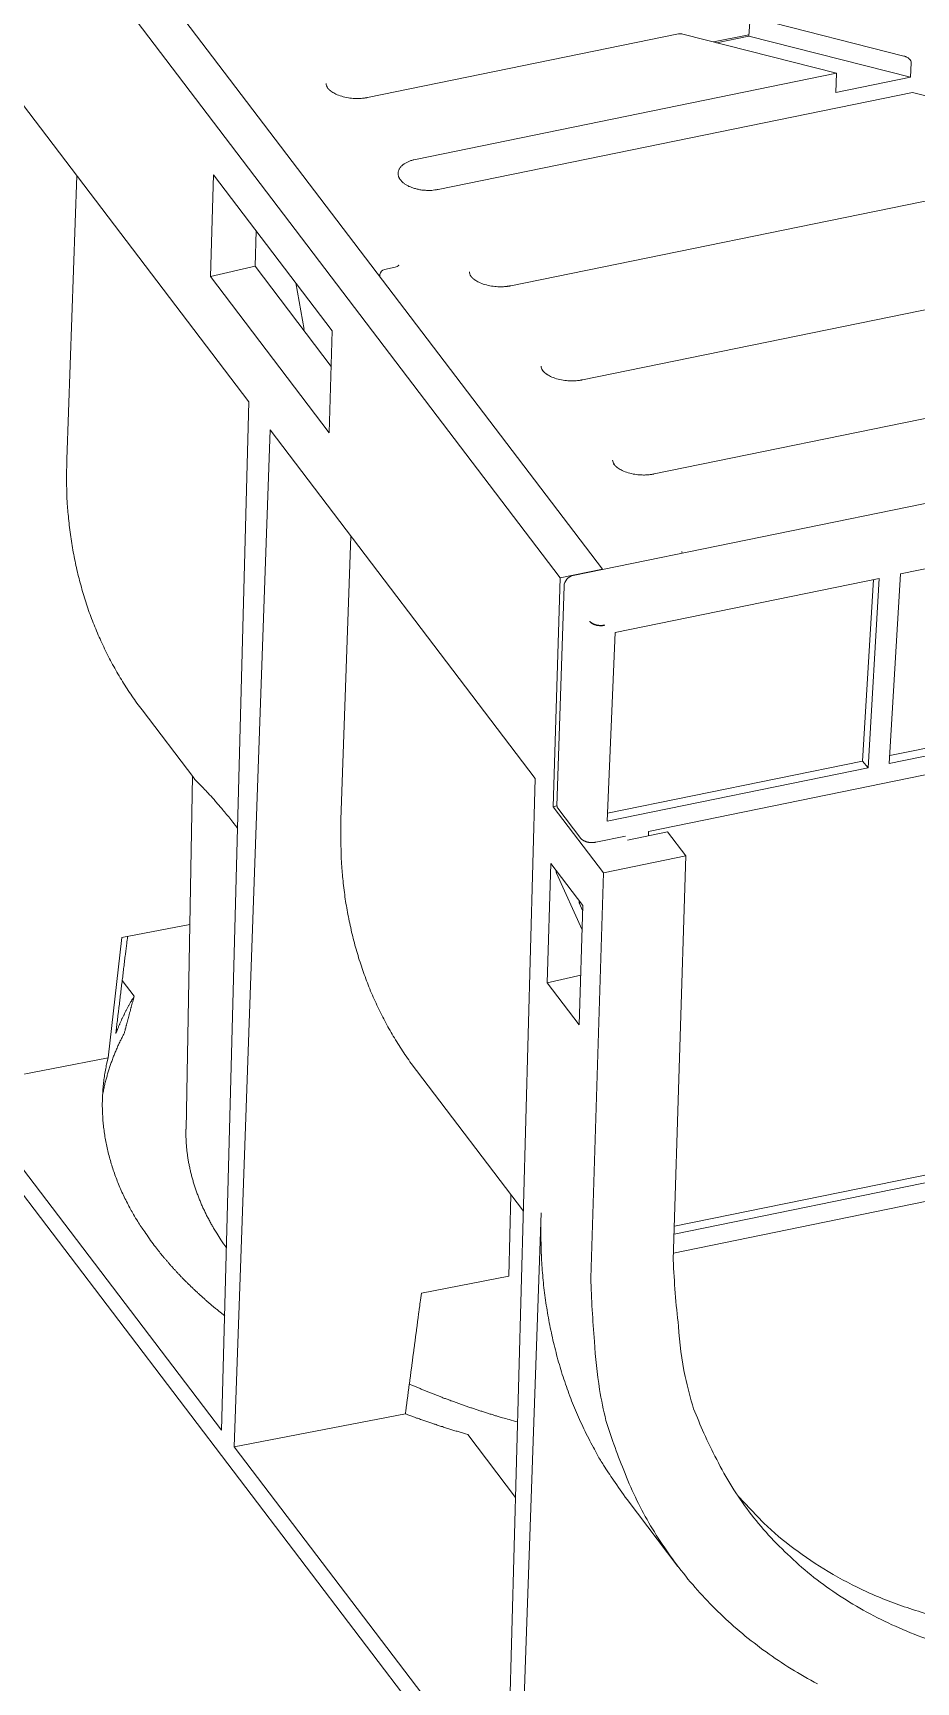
# Model space of a CAD drawing. Header units: millimetres. Extents: x 4267 to 8467, y 166 to 3136.
# Drawn here: x 4790.4 to 4860.4, y 1508.7 to 1639.5 of the extents above; entities that cross this region are included whole.
import ezdxf

# ---------------------------------------------------------------- set-up
doc = ezdxf.new("R2010")
doc.units = ezdxf.units.MM
doc.styles.get("Standard").update_dxf_attribs({"font": 'SimSun.ttf'})
doc.dimstyles.new('ISO-25', dxfattribs={"dimtxt": 2.5, "dimasz": 2.5, "dimexe": 1.25, "dimexo": 0.625, "dimtad": 1, "dimtxsty": 'Standard', "dimcen": 2.5, "dimadec": 0, "dimazin": 0, "dimtfac": 1, "dimtmove": 0, "dimatfit": 3, "dimfxl": 1, "dimarcsym": 0})

msp = doc.modelspace()

# ---------------------------------------------------------------- linework, layer by layer
at = {"linetype": 'Continuous', "lineweight": 5}
for p, q in [((4835.5, 1596.97, 326.37), (4654.46, 1834.86, 326.37)), ((4832.15, 1596.28, 326.37), (4651.11, 1834.17, 326.37)), ((4652.16, 1727.91, 326.37), (4828.87, 1495.72, 326.37)), ((4841.52, 1639.39, 326.37), (4816.88, 1634.35, 326.37)), ((4847.12, 1639.22, 326.37), (4847.18, 1640.36, 326.37)), ((4847.79, 1640.59, 326.37), (4859.4, 1637.64, 326.37)), ((4854.07, 1636.28, 326.37), (4841.87, 1639.38, 326.37)), ((4847.12, 1639.33, 326.37), (4844.3, 1638.76, 326.37)), ((4844.55, 1638.69, 326.37), (4847.12, 1639.22, 326.37)), ((4859.92, 1635.97, 326.37), (4847.12, 1639.22, 326.37)), ((4859.98, 1637.11, 326.37), (4859.92, 1635.97, 326.37)), ((4787.41, 1636.58, 326.37), (4807.47, 1610.22, 326.37)), ((4854.07, 1636.28, 326.37), (4820.67, 1629.44, 326.37)), ((4854, 1634.76, 326.37), (4854.07, 1636.28, 326.37)), ((4859.92, 1635.97, 326.37), (4854, 1634.76, 326.37)), ((4822.48, 1627.06, 326.37), (4860.08, 1634.75, 326.37)), ((4872.28, 1631.65, 326.37), (4860.08, 1634.75, 326.37)), ((4879.13, 1629.84, 326.37), (4828.23, 1619.43, 326.37)), ((4793.03, 1605.65, 326.37), (4793.82, 1628.16, 326.37)), ((4804.42, 1620.15, 326.37), (4804.67, 1628.22, 326.37)), ((4804.67, 1628.22, 326.37), (4814.08, 1615.85, 326.37)), ((4897.93, 1625.07, 326.37), (4833.91, 1611.97, 326.37)), ((4808.04, 1623.78, 326.37), (4807.96, 1620.98, 326.37)), ((4804.42, 1620.15, 326.37), (4807.96, 1620.98, 326.37)), ((4813.83, 1607.78, 326.37), (4804.42, 1620.15, 326.37)), ((4807.96, 1620.98, 326.37), (4814, 1613.04, 326.37)), ((4817.86, 1620.31, 326.37), (4817.85, 1620.17, 326.37)), ((4819.06, 1620.9, 326.37), (4818.22, 1620.73, 326.37)), ((4916.74, 1620.29, 326.37), (4839.59, 1604.51, 326.37)), ((4811.19, 1619.65, 326.37), (4811.85, 1615.97, 326.37)), ((4937.26, 1617.76, 326.37), (4833.19, 1596.47, 326.37)), ((4814.08, 1615.85, 326.37), (4813.83, 1607.78, 326.37)), ((4807.47, 1610.22, 326.37), (4805.3, 1528.69, 326.37)), ((4806.31, 1527.37, 326.37), (4809.15, 1608.01, 326.37)), ((4809.15, 1608.01, 326.37), (4830.18, 1580.37, 326.37)), ((4859.13, 1596.58, 326.37), (4886.84, 1602.25, 326.37)), ((4814.77, 1577.08, 326.37), (4815.56, 1599.58, 326.37)), ((4832.15, 1596.28, 326.37), (4831.59, 1578.13, 326.37)), ((4835.5, 1596.97, 326.37), (4832.15, 1596.28, 326.37)), ((4835.5, 1596.94, 326.37), (4835.5, 1596.97, 326.37)), ((4858.24, 1581.56, 326.37), (4859.13, 1596.58, 326.37)), ((4832.46, 1595.6, 326.37), (4831.89, 1578.21, 326.37)), ((4836.5, 1591.95, 326.37), (4857.45, 1596.23, 326.37)), ((4856.98, 1596.14, 326.37), (4856.13, 1581.75, 326.37)), ((4857.45, 1596.23, 326.37), (4856.56, 1581.22, 326.37)), ((4835.88, 1576.99, 326.37), (4836.5, 1591.95, 326.37)), ((4885.96, 1587.23, 326.37), (4858.24, 1581.56, 326.37)), ((4885.53, 1587.76, 326.37), (4858.28, 1582.18, 326.37)), ((4799, 1585.8, 326.37), (4803.1, 1580.42, 326.37)), ((4839.16, 1576.17, 326.37), (4868.27, 1582.13, 326.37)), ((4856.56, 1581.22, 326.37), (4835.88, 1576.99, 326.37)), ((4856.13, 1581.75, 326.37), (4835.91, 1577.61, 326.37)), ((4856.13, 1581.75, 326.37), (4856.56, 1581.22, 326.37)), ((4803.01, 1580.54, 326.37), (4802.49, 1552.57, 326.37)), ((4830.18, 1580.37, 326.37), (4827.95, 1498.93, 326.37)), ((4831.59, 1578.13, 326.37), (4831.89, 1578.19, 326.37)), ((4831.59, 1578.13, 326.37), (4835.58, 1572.89, 326.37)), ((4833.78, 1575.62, 326.37), (4831.97, 1578, 326.37)), ((4837.34, 1575.8, 326.37), (4834.98, 1575.32, 326.37)), ((4840.66, 1576.14, 326.37), (4837.48, 1575.48, 326.37)), ((4839.15, 1575.83, 326.37), (4839.16, 1576.17, 326.37)), ((4842.11, 1574.23, 326.37), (4840.66, 1576.14, 326.37)), ((4835.58, 1572.89, 326.37), (4842.11, 1574.23, 326.37)), ((4841.12, 1542.2, 326.37), (4842.11, 1574.23, 326.37)), ((4831.12, 1564.16, 326.37), (4831.42, 1573.63, 326.37)), ((4831.42, 1573.63, 326.37), (4833.95, 1570.3, 326.37)), ((4833.89, 1568.36, 326.37), (4831.86, 1572.85, 326.37)), ((4834.58, 1540.76, 326.37), (4835.58, 1572.89, 326.37)), ((4833.95, 1570.3, 326.37), (4833.65, 1560.84, 326.37)), ((4833.68, 1570.46, 326.37), (4833.93, 1569.89, 326.37)), ((4797.4, 1567.75, 326.37), (4796.31, 1558.22, 326.37)), ((4797.4, 1567.75, 326.37), (4802.78, 1568.79, 326.37)), ((4798.38, 1563.1, 326.37), (4797.43, 1564.35, 326.37)), ((4833.78, 1564.78, 326.37), (4831.12, 1564.16, 326.37)), ((4833.65, 1560.84, 326.37), (4831.12, 1564.16, 326.37)), ((4784.56, 1555.95, 326.37), (4796.31, 1558.22, 326.37)), ((4820.75, 1557.22, 326.37), (4829.24, 1546.06, 326.37)), ((4805.3, 1528.69, 326.37), (4784.56, 1555.95, 326.37)), ((4866.34, 1549.4, 326.37), (4841.19, 1544.25, 326.37)), ((4865.91, 1549.92, 326.37), (4841.21, 1544.87, 326.37)), ((4841.14, 1542.74, 326.37), (4866.25, 1547.88, 326.37)), ((4828.09, 1540.9, 326.37), (4828.25, 1547.37, 326.37)), ((4828.87, 1495.72, 326.37), (4830.64, 1545.93, 326.37)), ((4821.15, 1539.56, 326.37), (4828.09, 1540.9, 326.37)), ((4806.31, 1527.37, 326.37), (4819.88, 1529.99, 326.37)), ((4828.62, 1523.36, 326.37), (4824.82, 1528.36, 326.37)), ((4827.95, 1498.93, 326.37), (4806.31, 1527.37, 326.37)), ((4837.45, 1523.21, 326.37), (4841.49, 1517.9, 326.37))]:
    msp.add_line(p, q, dxfattribs=at)
for points in [[(4813.68, 1635.15), (4813.68, 1635.14, 0.002334), (4813.69, 1635.13, 0.002315), (4813.7, 1635.12, 0.002293), (4813.71, 1635.11, 0.002272), (4813.71, 1635.1, 0.002251), (4813.72, 1635.09, 0.00223), (4813.73, 1635.08, 0.002209), (4813.74, 1635.07, 0.002189), (4813.74, 1635.07, 0.002168), (4813.75, 1635.06, 0.002148), (4813.76, 1635.05, 0.002127), (4813.77, 1635.04, 0.002107), (4813.78, 1635.03, 0.002087), (4813.79, 1635.02, 0.002067), (4813.8, 1635.01, 0.002047), (4813.8, 1635, 0.002028), (4813.81, 1635, 0.002008), (4813.82, 1634.99, 0.001989), (4813.83, 1634.98, 0.00197), (4813.84, 1634.97, 0.001952), (4813.85, 1634.96, 0.001932), (4813.86, 1634.95, 0.001913), (4813.87, 1634.94, 0.001896), (4813.88, 1634.94, 0.001881), (4813.89, 1634.93, 0.001859), (4813.9, 1634.92, 0.00183), (4813.91, 1634.91, 0.001828), (4813.92, 1634.9, 0.001847), (4813.93, 1634.89, 0.001778), (4813.94, 1634.89, 0.001646), (4813.95, 1634.88, 0.001798), (4813.96, 1634.87, 0.002117), (4813.97, 1634.86, 0.001595), (4813.98, 1634.85, 0.000554), (4813.99, 1634.85, 0.002216), (4814, 1634.84, 0.003744), (4814.02, 1634.82, 0.00181), (4814.04, 1634.81, 0.000955)], [(4820.67, 1629.44), (4820.55, 1629.42, 0.009995), (4820.44, 1629.38, 0.009819), (4820.32, 1629.35, 0.010087), (4820.21, 1629.31, 0.011124), (4820.1, 1629.26, 0.012052), (4819.99, 1629.21, 0.012985), (4819.89, 1629.16, 0.014031), (4819.79, 1629.1, 0.015323), (4819.71, 1629.04, 0.016719), (4819.62, 1628.97, 0.018263), (4819.55, 1628.9, 0.01995), (4819.49, 1628.83, 0.021714), (4819.43, 1628.75, 0.023564), (4819.38, 1628.67, 0.025273), (4819.35, 1628.59, 0.026892), (4819.32, 1628.51, 0.028045), (4819.3, 1628.43, 0.028873), (4819.3, 1628.35, 0.028976), (4819.3, 1628.27, 0.028618), (4819.31, 1628.19, 0.027522), (4819.33, 1628.11, 0.02625), (4819.36, 1628.04, 0.02458), (4819.39, 1627.96, 0.022655), (4819.44, 1627.89, 0.020402), (4819.48, 1627.82, 0.019334), (4819.54, 1627.76, 0.018008), (4819.6, 1627.69, 0.016462), (4819.67, 1627.62, 0.01597), (4819.75, 1627.56, 0.015121), (4819.84, 1627.49, 0.014327), (4819.94, 1627.43, 0.013469), (4820.04, 1627.37, 0.012851), (4820.16, 1627.31, 0.012174), (4820.27, 1627.26, 0.011655), (4820.4, 1627.21, 0.011084), (4820.53, 1627.17, 0.010611), (4820.67, 1627.13, 0.010264), (4820.81, 1627.09, 0.010079), (4820.95, 1627.06, 0.009562), (4821.1, 1627.03, 0.008834), (4821.24, 1627.01, 0.009336), (4821.39, 1627, 0.010584), (4821.54, 1626.99, 0.008342), (4821.69, 1626.99, 0.003755), (4821.81, 1626.99, 0.010855), (4821.97, 1626.99, 0.01847), (4822.2, 1627.02, 0.009868), (4822.48, 1627.06, 0.005557)], [(4817.86, 1620.31), (4817.86, 1620.31, 0.000005), (4817.86, 1620.31, 0.000005), (4817.86, 1620.31, 0.000005), (4817.86, 1620.31, 0.000005), (4817.86, 1620.31, 0.000005), (4817.86, 1620.31, 0.000005), (4817.86, 1620.31, 0.000005), (4817.86, 1620.31, 0.000005), (4817.86, 1620.31, 0.000005), (4817.86, 1620.31, 0.000005), (4817.86, 1620.31, 0.000005), (4817.86, 1620.31, 0.000005), (4817.86, 1620.31, 0.000005), (4817.86, 1620.31, 0.000005), (4817.86, 1620.31, 0.000005), (4817.86, 1620.31, 0.000005), (4817.86, 1620.31, 0.000005), (4817.86, 1620.31, 0.000005), (4817.86, 1620.31, 0.000005), (4817.86, 1620.31, 0.000005), (4817.86, 1620.31, 0.000005), (4817.86, 1620.31, 0.000005), (4817.86, 1620.31, 0.000005), (4817.86, 1620.31, 0.000005), (4817.86, 1620.31, 0.000005), (4817.86, 1620.31, 0.000005), (4817.86, 1620.31, 0.000005), (4817.86, 1620.31, 0.000005), (4817.86, 1620.31, 0.000005), (4817.86, 1620.31, 0.000004), (4817.86, 1620.31, 0.000005), (4817.86, 1620.31, 0.000006), (4817.86, 1620.31, 0.000004), (4817.86, 1620.31, 0.000002), (4817.86, 1620.31, 0.000006), (4817.86, 1620.31, 0.000011), (4817.86, 1620.31, 0.000005), (4817.86, 1620.31, 0.000003)], [(4819.23, 1620.95), (4819.23, 1620.96, 0.002221), (4819.23, 1620.96, 0.002251), (4819.24, 1620.96, 0.002277), (4819.24, 1620.96, 0.002295), (4819.25, 1620.97, 0.002317), (4819.25, 1620.97, 0.002339), (4819.25, 1620.97, 0.002363), (4819.26, 1620.97, 0.002385), (4819.26, 1620.97, 0.00241), (4819.27, 1620.98, 0.002434), (4819.27, 1620.98, 0.00246), (4819.27, 1620.98, 0.002484), (4819.28, 1620.98, 0.002511), (4819.28, 1620.99, 0.002536), (4819.28, 1620.99, 0.002564), (4819.29, 1620.99, 0.002591), (4819.29, 1621, 0.00262), (4819.29, 1621, 0.002647), (4819.3, 1621, 0.002677), (4819.3, 1621, 0.002706), (4819.3, 1621.01, 0.002737), (4819.31, 1621.01, 0.002765), (4819.31, 1621.01, 0.002799), (4819.31, 1621.01, 0.002835), (4819.32, 1621.02, 0.002862), (4819.32, 1621.02, 0.002876), (4819.32, 1621.02, 0.002935), (4819.32, 1621.02, 0.003028), (4819.33, 1621.03, 0.002978), (4819.33, 1621.03, 0.002812), (4819.33, 1621.03, 0.003137), (4819.34, 1621.04, 0.003786), (4819.34, 1621.04, 0.002916), (4819.34, 1621.04, 0.001012), (4819.34, 1621.04, 0.004165), (4819.35, 1621.05, 0.007334), (4819.35, 1621.05, 0.003661), (4819.35, 1621.06, 0.001958)], [(4819.26, 1620.97), (4819.26, 1620.97, 0.00164), (4819.26, 1620.98, 0.001654), (4819.26, 1620.98, 0.001666), (4819.27, 1620.98, 0.001677), (4819.27, 1620.98, 0.00169), (4819.27, 1620.98, 0.001702), (4819.27, 1620.98, 0.001714), (4819.27, 1620.99, 0.001726), (4819.28, 1620.99, 0.001739), (4819.28, 1620.99, 0.001752), (4819.28, 1620.99, 0.001765), (4819.28, 1620.99, 0.001777), (4819.28, 1620.99, 0.001791), (4819.29, 1621, 0.001804), (4819.29, 1621, 0.001817), (4819.29, 1621, 0.00183), (4819.29, 1621, 0.001844), (4819.29, 1621, 0.001858), (4819.29, 1621, 0.001872), (4819.3, 1621.01, 0.001886), (4819.3, 1621.01, 0.0019), (4819.3, 1621.01, 0.001913), (4819.3, 1621.01, 0.001929), (4819.3, 1621.01, 0.001946), (4819.3, 1621.01, 0.001957), (4819.31, 1621.02, 0.001959), (4819.31, 1621.02, 0.001991), (4819.31, 1621.02, 0.002046), (4819.31, 1621.02, 0.002004), (4819.31, 1621.02, 0.001884), (4819.31, 1621.02, 0.002094), (4819.32, 1621.03, 0.002517), (4819.32, 1621.03, 0.001927), (4819.32, 1621.03, 0.000664), (4819.32, 1621.03, 0.002741), (4819.32, 1621.03, 0.004786), (4819.32, 1621.04, 0.002369), (4819.33, 1621.04, 0.001262)], [(4819.35, 1621.06), (4819.35, 1621.06, 0.003267), (4819.35, 1621.06, 0.003281), (4819.34, 1621.05, 0.003293), (4819.34, 1621.05, 0.003302), (4819.34, 1621.05, 0.003313), (4819.33, 1621.05, 0.003322), (4819.33, 1621.04, 0.003331), (4819.33, 1621.04, 0.003338), (4819.32, 1621.04, 0.003347), (4819.32, 1621.04, 0.003354), (4819.32, 1621.03, 0.00336), (4819.32, 1621.03, 0.003364), (4819.31, 1621.03, 0.003372), (4819.31, 1621.03, 0.003381), (4819.31, 1621.02, 0.003378), (4819.3, 1621.02, 0.00336), (4819.3, 1621.02, 0.003392), (4819.3, 1621.02, 0.00346), (4819.3, 1621.01, 0.003366), (4819.29, 1621.01, 0.003147), (4819.29, 1621.01, 0.003467), (4819.29, 1621.01, 0.00412), (4819.29, 1621, 0.003141), (4819.28, 1621, 0.001108), (4819.28, 1621, 0.0044), (4819.28, 1620.99, 0.007556), (4819.27, 1620.99, 0.003712), (4819.27, 1620.98, 0.001975)], [(4825.03, 1620.23), (4825.04, 1620.22, 0.002327), (4825.05, 1620.21, 0.002307), (4825.06, 1620.2, 0.002285), (4825.06, 1620.19, 0.002264), (4825.07, 1620.18, 0.002243), (4825.08, 1620.17, 0.002222), (4825.09, 1620.16, 0.002201), (4825.09, 1620.15, 0.00218), (4825.1, 1620.14, 0.002159), (4825.11, 1620.13, 0.002139), (4825.12, 1620.13, 0.002118), (4825.13, 1620.12, 0.002098), (4825.13, 1620.11, 0.002078), (4825.14, 1620.1, 0.002058), (4825.15, 1620.09, 0.002038), (4825.16, 1620.08, 0.002019), (4825.17, 1620.07, 0.001999), (4825.18, 1620.06, 0.00198), (4825.19, 1620.06, 0.001961), (4825.2, 1620.05, 0.001943), (4825.21, 1620.04, 0.001924), (4825.22, 1620.03, 0.001904), (4825.22, 1620.02, 0.001887), (4825.23, 1620.01, 0.001872), (4825.24, 1620, 0.00185), (4825.25, 1620, 0.001821), (4825.26, 1619.99, 0.001819), (4825.27, 1619.98, 0.001838), (4825.28, 1619.97, 0.001769), (4825.29, 1619.96, 0.001638), (4825.3, 1619.95, 0.001789), (4825.31, 1619.95, 0.002107), (4825.33, 1619.94, 0.001587), (4825.34, 1619.93, 0.000552), (4825.35, 1619.92, 0.002205), (4825.36, 1619.91, 0.003725), (4825.38, 1619.9, 0.001801), (4825.4, 1619.88, 0.00095)], [(4830.71, 1612.76), (4830.72, 1612.76, 0.002338), (4830.73, 1612.75, 0.002318), (4830.73, 1612.74, 0.002296), (4830.74, 1612.73, 0.002275), (4830.75, 1612.72, 0.002254), (4830.76, 1612.71, 0.002233), (4830.76, 1612.7, 0.002211), (4830.77, 1612.69, 0.002191), (4830.78, 1612.68, 0.00217), (4830.79, 1612.67, 0.002149), (4830.8, 1612.66, 0.002129), (4830.8, 1612.66, 0.002108), (4830.81, 1612.65, 0.002088), (4830.82, 1612.64, 0.002068), (4830.83, 1612.63, 0.002048), (4830.84, 1612.62, 0.002029), (4830.85, 1612.61, 0.002009), (4830.86, 1612.6, 0.00199), (4830.87, 1612.59, 0.00197), (4830.88, 1612.59, 0.001952), (4830.88, 1612.58, 0.001932), (4830.89, 1612.57, 0.001913), (4830.9, 1612.56, 0.001896), (4830.91, 1612.55, 0.001881), (4830.92, 1612.54, 0.001858), (4830.93, 1612.53, 0.001829), (4830.94, 1612.53, 0.001827), (4830.95, 1612.52, 0.001846), (4830.96, 1612.51, 0.001777), (4830.97, 1612.5, 0.001645), (4830.98, 1612.49, 0.001797), (4830.99, 1612.49, 0.002116), (4831, 1612.48, 0.001594), (4831.01, 1612.47, 0.000554), (4831.02, 1612.46, 0.002214), (4831.04, 1612.45, 0.003741), (4831.05, 1612.44, 0.001808), (4831.08, 1612.42, 0.000954)], [(4799, 1585.8), (4798.59, 1586.35, -0.006064), (4798.2, 1586.91, -0.006044), (4797.81, 1587.48, -0.006033), (4797.45, 1588.06, -0.006046), (4797.09, 1588.65, -0.006047), (4796.75, 1589.25, -0.006039), (4796.42, 1589.86, -0.006026), (4796.11, 1590.48, -0.006013), (4795.81, 1591.11, -0.005995), (4795.53, 1591.74, -0.005974), (4795.26, 1592.38, -0.005946), (4795, 1593.04, -0.005915), (4794.76, 1593.69, -0.005886), (4794.54, 1594.36, -0.00586), (4794.33, 1595.03, -0.005807), (4794.14, 1595.71, -0.005731), (4793.96, 1596.39, -0.005734), (4793.79, 1597.08, -0.005796), (4793.65, 1597.78, -0.005589), (4793.51, 1598.48, -0.005185), (4793.4, 1599.18, -0.005648), (4793.3, 1599.89, -0.006624), (4793.21, 1600.62, -0.005011), (4793.14, 1601.32, -0.001798), (4793.08, 1601.94, -0.006898), (4793.04, 1602.75, -0.011607), (4793.02, 1604.01, -0.00563), (4793.03, 1605.65, -0.002981)], [(4836.39, 1605.3), (4836.4, 1605.29, 0.00233), (4836.4, 1605.28, 0.00231), (4836.41, 1605.28, 0.002289), (4836.42, 1605.27, 0.002269), (4836.43, 1605.26, 0.002248), (4836.43, 1605.25, 0.002228), (4836.44, 1605.24, 0.002207), (4836.45, 1605.23, 0.002187), (4836.46, 1605.22, 0.002166), (4836.47, 1605.21, 0.002146), (4836.47, 1605.2, 0.002126), (4836.48, 1605.19, 0.002107), (4836.49, 1605.19, 0.002087), (4836.5, 1605.18, 0.002067), (4836.51, 1605.17, 0.002048), (4836.52, 1605.16, 0.002029), (4836.53, 1605.15, 0.002009), (4836.54, 1605.14, 0.00199), (4836.54, 1605.13, 0.001971), (4836.55, 1605.12, 0.001953), (4836.56, 1605.12, 0.001934), (4836.57, 1605.11, 0.001915), (4836.58, 1605.1, 0.001898), (4836.59, 1605.09, 0.001884), (4836.6, 1605.08, 0.001861), (4836.61, 1605.07, 0.001833), (4836.62, 1605.07, 0.001831), (4836.63, 1605.06, 0.00185), (4836.64, 1605.05, 0.001781), (4836.65, 1605.04, 0.00165), (4836.66, 1605.03, 0.001802), (4836.67, 1605.02, 0.002122), (4836.68, 1605.02, 0.001598), (4836.69, 1605.01, 0.000555), (4836.7, 1605, 0.002222), (4836.71, 1604.99, 0.003754), (4836.73, 1604.98, 0.001815), (4836.76, 1604.96, 0.000958)], [(4841.81, 1598.26), (4841.81, 1598.26, -0.000005), (4841.81, 1598.26, -0.000005), (4841.81, 1598.26, -0.000005), (4841.81, 1598.26, -0.000005), (4841.81, 1598.26, -0.000005), (4841.81, 1598.26, -0.000005), (4841.81, 1598.26, -0.000005), (4841.81, 1598.26, -0.000005), (4841.81, 1598.26, -0.000005), (4841.81, 1598.26, -0.000005), (4841.81, 1598.26, -0.000005), (4841.81, 1598.26, -0.000005), (4841.81, 1598.26, -0.000005), (4841.81, 1598.26, -0.000005), (4841.81, 1598.26, -0.000005), (4841.81, 1598.26, -0.000005), (4841.81, 1598.26, -0.000005), (4841.81, 1598.26, -0.000005), (4841.81, 1598.26, -0.000005), (4841.81, 1598.26, -0.000005), (4841.81, 1598.26, -0.000005), (4841.81, 1598.26, -0.000005), (4841.81, 1598.26, -0.000005), (4841.81, 1598.26, -0.000005), (4841.81, 1598.26, -0.000005), (4841.81, 1598.26, -0.000005), (4841.81, 1598.26, -0.000005), (4841.81, 1598.26, -0.000005), (4841.81, 1598.26, -0.000005), (4841.81, 1598.26, -0.000005), (4841.81, 1598.26, -0.000005), (4841.81, 1598.26, -0.000006), (4841.81, 1598.26, -0.000005), (4841.81, 1598.26, -0.000002), (4841.81, 1598.26, -0.000007), (4841.81, 1598.26, -0.000011), (4841.81, 1598.26, -0.000006), (4841.81, 1598.26, -0.000003)], [(4835.69, 1592.53), (4835.65, 1592.52, -0.007961), (4835.61, 1592.51, -0.007361), (4835.57, 1592.51, -0.007084), (4835.52, 1592.5, -0.007242), (4835.48, 1592.5, -0.007254), (4835.43, 1592.5, -0.007246), (4835.38, 1592.5, -0.007229), (4835.34, 1592.5, -0.0073), (4835.29, 1592.5, -0.007343), (4835.24, 1592.5, -0.007434), (4835.19, 1592.51, -0.007518), (4835.14, 1592.51, -0.007645), (4835.09, 1592.52, -0.007787), (4835.04, 1592.53, -0.007968), (4835, 1592.54, -0.008149), (4834.95, 1592.56, -0.008327), (4834.9, 1592.57, -0.008641), (4834.86, 1592.59, -0.009055), (4834.82, 1592.6, -0.00919), (4834.78, 1592.62, -0.008996), (4834.74, 1592.64, -0.010128), (4834.7, 1592.66, -0.012286), (4834.67, 1592.68, -0.01028), (4834.64, 1592.7, -0.004647), (4834.61, 1592.72, -0.014455), (4834.58, 1592.74, -0.026977), (4834.54, 1592.78, -0.015337), (4834.49, 1592.83, -0.008873)], [(4834.49, 1592.83), (4834.49, 1592.83, 0.000142), (4834.49, 1592.83, 0.000141), (4834.49, 1592.83, 0.000141), (4834.49, 1592.83, 0.000141), (4834.49, 1592.83, 0.000141), (4834.49, 1592.83, 0.000141), (4834.49, 1592.83, 0.000141), (4834.49, 1592.83, 0.000141), (4834.49, 1592.83, 0.00014), (4834.49, 1592.83, 0.00014), (4834.49, 1592.83, 0.00014), (4834.49, 1592.83, 0.00014), (4834.49, 1592.82, 0.00014), (4834.49, 1592.82, 0.00014), (4834.49, 1592.82, 0.00014), (4834.49, 1592.82, 0.000139), (4834.49, 1592.82, 0.00014), (4834.49, 1592.82, 0.000142), (4834.49, 1592.82, 0.000138), (4834.49, 1592.82, 0.000129), (4834.49, 1592.82, 0.000142), (4834.49, 1592.82, 0.000169), (4834.49, 1592.82, 0.000128), (4834.49, 1592.82, 0.000044), (4834.49, 1592.82, 0.000181), (4834.49, 1592.82, 0.000311), (4834.49, 1592.82, 0.000152), (4834.49, 1592.82, 0.00008)], [(4834.49, 1592.82), (4834.51, 1592.79, 0.016037), (4834.53, 1592.77, 0.014372), (4834.55, 1592.75, 0.01336), (4834.58, 1592.73, 0.013162), (4834.61, 1592.7, 0.01264), (4834.64, 1592.68, 0.012096), (4834.67, 1592.66, 0.011518), (4834.7, 1592.64, 0.011103), (4834.74, 1592.62, 0.010625), (4834.78, 1592.6, 0.010242), (4834.82, 1592.58, 0.009832), (4834.86, 1592.57, 0.009506), (4834.9, 1592.55, 0.009178), (4834.95, 1592.54, 0.00892), (4834.99, 1592.53, 0.00864), (4835.04, 1592.51, 0.008382), (4835.09, 1592.5, 0.008238), (4835.14, 1592.5, 0.008189), (4835.19, 1592.49, 0.007866), (4835.24, 1592.49, 0.007323), (4835.29, 1592.48, 0.007829), (4835.33, 1592.48, 0.008977), (4835.38, 1592.48, 0.007084), (4835.43, 1592.48, 0.003098), (4835.47, 1592.48, 0.009346), (4835.52, 1592.49, 0.015986), (4835.6, 1592.5, 0.008444), (4835.69, 1592.51, 0.004727)], [(4835.69, 1592.51), (4835.69, 1592.51, 0.000042), (4835.69, 1592.51, 0.000042), (4835.69, 1592.51, 0.000042), (4835.69, 1592.51, 0.000042), (4835.69, 1592.51, 0.000042), (4835.69, 1592.51, 0.000042), (4835.69, 1592.52, 0.000042), (4835.69, 1592.52, 0.000042), (4835.69, 1592.52, 0.000042), (4835.69, 1592.52, 0.000042), (4835.69, 1592.52, 0.000042), (4835.69, 1592.52, 0.000042), (4835.69, 1592.52, 0.000042), (4835.69, 1592.52, 0.000042), (4835.69, 1592.52, 0.000042), (4835.69, 1592.52, 0.000041), (4835.69, 1592.52, 0.000042), (4835.69, 1592.52, 0.000042), (4835.69, 1592.52, 0.000041), (4835.69, 1592.52, 0.000038), (4835.69, 1592.52, 0.000042), (4835.69, 1592.52, 0.00005), (4835.69, 1592.52, 0.000038), (4835.69, 1592.52, 0.000013), (4835.69, 1592.52, 0.000054), (4835.69, 1592.52, 0.000092), (4835.69, 1592.52, 0.000045), (4835.69, 1592.53, 0.000024)], [(4831.97, 1578), (4831.96, 1578.01, -0.004369), (4831.96, 1578.01, -0.004366), (4831.96, 1578.02, -0.004422), (4831.95, 1578.03, -0.004551), (4831.95, 1578.03, -0.004657), (4831.94, 1578.04, -0.004754), (4831.94, 1578.05, -0.00485), (4831.94, 1578.05, -0.004959), (4831.93, 1578.06, -0.005059), (4831.93, 1578.07, -0.005168), (4831.92, 1578.07, -0.005267), (4831.92, 1578.08, -0.005372), (4831.92, 1578.09, -0.005476), (4831.92, 1578.1, -0.005594), (4831.91, 1578.1, -0.005677), (4831.91, 1578.11, -0.005743), (4831.91, 1578.12, -0.005891), (4831.91, 1578.12, -0.00612), (4831.9, 1578.13, -0.006027), (4831.9, 1578.14, -0.005694), (4831.9, 1578.15, -0.006395), (4831.9, 1578.15, -0.007778), (4831.9, 1578.16, -0.005926), (4831.9, 1578.17, -0.00194), (4831.9, 1578.17, -0.008566), (4831.9, 1578.18, -0.015014), (4831.89, 1578.2, -0.007338), (4831.89, 1578.21, -0.003863)], [(4820.75, 1557.22), (4820.34, 1557.77, -0.006087), (4819.94, 1558.34, -0.006075), (4819.56, 1558.91, -0.006066), (4819.19, 1559.5, -0.006074), (4818.83, 1560.09, -0.006072), (4818.49, 1560.69, -0.006061), (4818.16, 1561.3, -0.006046), (4817.85, 1561.92, -0.00603), (4817.55, 1562.55, -0.00601), (4817.26, 1563.19, -0.005986), (4816.99, 1563.84, -0.005956), (4816.74, 1564.49, -0.005921), (4816.5, 1565.15, -0.00589), (4816.28, 1565.81, -0.005861), (4816.07, 1566.49, -0.005806), (4815.88, 1567.16, -0.005728), (4815.7, 1567.85, -0.005729), (4815.54, 1568.54, -0.005786), (4815.39, 1569.23, -0.005579), (4815.26, 1569.93, -0.005175), (4815.14, 1570.63, -0.005633), (4815.04, 1571.34, -0.006599), (4814.95, 1572.07, -0.004997), (4814.88, 1572.76, -0.001803), (4814.83, 1573.39, -0.006865), (4814.79, 1574.19, -0.011542), (4814.77, 1575.44, -0.005605), (4814.77, 1577.08, -0.002971)], [(4834.98, 1575.32), (4834.94, 1575.31, -0.007961), (4834.9, 1575.3, -0.00736), (4834.86, 1575.3, -0.007084), (4834.81, 1575.29, -0.007242), (4834.77, 1575.29, -0.007254), (4834.72, 1575.29, -0.007246), (4834.67, 1575.29, -0.00723), (4834.62, 1575.29, -0.0073), (4834.58, 1575.29, -0.007343), (4834.53, 1575.29, -0.007435), (4834.48, 1575.3, -0.007518), (4834.43, 1575.3, -0.007646), (4834.38, 1575.31, -0.007787), (4834.33, 1575.32, -0.007969), (4834.28, 1575.33, -0.00815), (4834.24, 1575.35, -0.008328), (4834.19, 1575.36, -0.008642), (4834.15, 1575.38, -0.009056), (4834.11, 1575.39, -0.009191), (4834.07, 1575.41, -0.008996), (4834.03, 1575.43, -0.010128), (4833.99, 1575.45, -0.012287), (4833.96, 1575.47, -0.01028), (4833.93, 1575.49, -0.004647), (4833.9, 1575.51, -0.014455), (4833.87, 1575.53, -0.026975), (4833.83, 1575.57, -0.015335), (4833.78, 1575.62, -0.008871)], [(4831.86, 1572.85), (4831.86, 1572.85, -0.006116), (4831.86, 1572.86, -0.006004), (4831.86, 1572.86, -0.005949), (4831.85, 1572.87, -0.005974), (4831.85, 1572.88, -0.005964), (4831.85, 1572.88, -0.005943), (4831.85, 1572.89, -0.005912), (4831.85, 1572.9, -0.005894), (4831.85, 1572.9, -0.005861), (4831.84, 1572.91, -0.005835), (4831.84, 1572.92, -0.005794), (4831.84, 1572.92, -0.005759), (4831.84, 1572.93, -0.005719), (4831.84, 1572.94, -0.005691), (4831.84, 1572.95, -0.005629), (4831.84, 1572.95, -0.005552), (4831.84, 1572.96, -0.005549), (4831.84, 1572.97, -0.005613), (4831.84, 1572.97, -0.005399), (4831.84, 1572.98, -0.004998), (4831.84, 1572.99, -0.00546), (4831.84, 1573, -0.006433), (4831.84, 1573, -0.004826), (4831.84, 1573.01, -0.00166), (4831.84, 1573.02, -0.006712), (4831.84, 1573.03, -0.011302), (4831.85, 1573.04, -0.005428), (4831.85, 1573.06, -0.00285)], [(4833.66, 1570.68), (4833.66, 1570.67, 0.004841), (4833.66, 1570.66, 0.00489), (4833.66, 1570.65, 0.004941), (4833.66, 1570.65, 0.005001), (4833.66, 1570.64, 0.005061), (4833.65, 1570.63, 0.005115), (4833.65, 1570.62, 0.005171), (4833.65, 1570.62, 0.005226), (4833.65, 1570.61, 0.005283), (4833.65, 1570.6, 0.005335), (4833.65, 1570.59, 0.00539), (4833.65, 1570.59, 0.005436), (4833.65, 1570.58, 0.005493), (4833.65, 1570.57, 0.005548), (4833.65, 1570.56, 0.005586), (4833.65, 1570.56, 0.005596), (4833.65, 1570.55, 0.005688), (4833.65, 1570.54, 0.005834), (4833.66, 1570.54, 0.005723), (4833.66, 1570.53, 0.005393), (4833.66, 1570.52, 0.005955), (4833.66, 1570.52, 0.007087), (4833.66, 1570.51, 0.005481), (4833.66, 1570.5, 0.002027), (4833.66, 1570.5, 0.007642), (4833.67, 1570.49, 0.013227), (4833.67, 1570.48, 0.006612), (4833.68, 1570.46, 0.003556)], [(4796.92, 1560.15), (4796.95, 1560.41, -0.000005), (4796.98, 1560.67, -0.000005), (4797.01, 1560.93, -0.000005), (4797.04, 1561.18, -0.000005), (4797.07, 1561.44, -0.000005), (4797.1, 1561.7, -0.000005), (4797.14, 1561.96, -0.000005), (4797.17, 1562.21, -0.000005), (4797.2, 1562.47, -0.000005), (4797.23, 1562.73, -0.000005), (4797.26, 1562.98, -0.000005), (4797.29, 1563.24, -0.000005), (4797.32, 1563.5, -0.000005), (4797.35, 1563.75, -0.000005), (4797.38, 1564.01, -0.000005), (4797.42, 1564.27, -0.000005), (4797.45, 1564.52, -0.000005), (4797.48, 1564.78, -0.000005), (4797.51, 1565.03, -0.000005), (4797.54, 1565.29, -0.000004), (4797.57, 1565.54, -0.000005), (4797.6, 1565.8, -0.000006), (4797.63, 1566.06, -0.000004), (4797.66, 1566.31, -0.000002), (4797.69, 1566.53, -0.000006), (4797.73, 1566.82, -0.000011), (4797.78, 1567.26, -0.000005), (4797.85, 1567.84, -0.000003)], [(4798.38, 1563.1), (4798.32, 1563.01, 0.001419), (4798.26, 1562.91, 0.001424), (4798.2, 1562.81, 0.00143), (4798.15, 1562.72, 0.001436), (4798.09, 1562.62, 0.001441), (4798.04, 1562.52, 0.001447), (4797.98, 1562.42, 0.001452), (4797.93, 1562.33, 0.001458), (4797.88, 1562.23, 0.001463), (4797.82, 1562.13, 0.001469), (4797.77, 1562.03, 0.001474), (4797.72, 1561.94, 0.001479), (4797.67, 1561.84, 0.001485), (4797.62, 1561.74, 0.001493), (4797.57, 1561.64, 0.001494), (4797.52, 1561.54, 0.00149), (4797.48, 1561.44, 0.001508), (4797.43, 1561.35, 0.001544), (4797.38, 1561.25, 0.001505), (4797.34, 1561.15, 0.00141), (4797.29, 1561.05, 0.001561), (4797.25, 1560.95, 0.001867), (4797.2, 1560.85, 0.001423), (4797.16, 1560.75, 0.00049), (4797.12, 1560.66, 0.002013), (4797.08, 1560.55, 0.003483), (4797.01, 1560.38, 0.001712), (4796.92, 1560.15, 0.00091)], [(4797.6, 1560.2), (4797.62, 1560.29, -0.000165), (4797.65, 1560.39, -0.000165), (4797.67, 1560.48, -0.000164), (4797.7, 1560.58, -0.000164), (4797.72, 1560.68, -0.000164), (4797.75, 1560.77, -0.000163), (4797.77, 1560.87, -0.000163), (4797.8, 1560.96, -0.000163), (4797.82, 1561.06, -0.000162), (4797.85, 1561.16, -0.000162), (4797.87, 1561.25, -0.000162), (4797.9, 1561.35, -0.000162), (4797.93, 1561.45, -0.000161), (4797.95, 1561.54, -0.000161), (4797.98, 1561.64, -0.000161), (4798, 1561.74, -0.000159), (4798.03, 1561.83, -0.00016), (4798.06, 1561.93, -0.000163), (4798.08, 1562.03, -0.000158), (4798.11, 1562.13, -0.000148), (4798.13, 1562.22, -0.000163), (4798.16, 1562.32, -0.000194), (4798.19, 1562.42, -0.000147), (4798.21, 1562.52, -0.00005), (4798.24, 1562.6, -0.000206), (4798.27, 1562.71, -0.000354), (4798.32, 1562.88, -0.000173), (4798.38, 1563.1, -0.000091)], [(4795.87, 1555.25), (4795.9, 1555.42, -0.002741), (4795.93, 1555.59, -0.002741), (4795.97, 1555.76, -0.002735), (4796, 1555.93, -0.002726), (4796.04, 1556.1, -0.002717), (4796.08, 1556.27, -0.002708), (4796.13, 1556.44, -0.002699), (4796.17, 1556.6, -0.002688), (4796.22, 1556.77, -0.002678), (4796.26, 1556.94, -0.002668), (4796.31, 1557.11, -0.002656), (4796.36, 1557.27, -0.002643), (4796.42, 1557.44, -0.002633), (4796.47, 1557.6, -0.002626), (4796.53, 1557.77, -0.002607), (4796.59, 1557.93, -0.002578), (4796.65, 1558.1, -0.002587), (4796.71, 1558.26, -0.002624), (4796.78, 1558.43, -0.002537), (4796.84, 1558.59, -0.002359), (4796.91, 1558.75, -0.002586), (4796.98, 1558.91, -0.003057), (4797.05, 1559.08, -0.002312), (4797.12, 1559.24, -0.000805), (4797.19, 1559.38, -0.003225), (4797.27, 1559.56, -0.005481), (4797.41, 1559.83, -0.002662), (4797.6, 1560.2, -0.001408)], [(4796.31, 1558.22), (4796.19, 1557.73, 0.007966), (4796.1, 1557.24, 0.007974), (4796.01, 1556.74, 0.008005), (4795.95, 1556.25, 0.00808), (4795.9, 1555.75, 0.008124), (4795.87, 1555.25, 0.008146), (4795.85, 1554.75, 0.008152), (4795.85, 1554.24, 0.008155), (4795.87, 1553.74, 0.008138), (4795.9, 1553.23, 0.008112), (4795.95, 1552.73, 0.008067), (4796.02, 1552.22, 0.008011), (4796.1, 1551.72, 0.007949), (4796.2, 1551.21, 0.007887), (4796.32, 1550.71, 0.007778), (4796.45, 1550.2, 0.007637), (4796.6, 1549.7, 0.007593), (4796.76, 1549.2, 0.007627), (4796.94, 1548.7, 0.007292), (4797.14, 1548.2, 0.006709), (4797.35, 1547.7, 0.007255), (4797.58, 1547.2, 0.008436), (4797.84, 1546.7, 0.006292), (4798.09, 1546.22, 0.002211), (4798.32, 1545.79, 0.008588), (4798.66, 1545.25, 0.014153), (4799.21, 1544.42, 0.006708), (4799.97, 1543.35, 0.003509)], [(4802.48, 1552.57), (4802.48, 1552.24, 0.006181), (4802.48, 1551.91, 0.006229), (4802.5, 1551.57, 0.006222), (4802.52, 1551.24, 0.006159), (4802.55, 1550.91, 0.006111), (4802.59, 1550.58, 0.006061), (4802.64, 1550.25, 0.00601), (4802.69, 1549.92, 0.005945), (4802.76, 1549.6, 0.005884), (4802.83, 1549.27, 0.005814), (4802.91, 1548.95, 0.005744), (4802.99, 1548.62, 0.005664), (4803.09, 1548.3, 0.005593), (4803.19, 1547.98, 0.005518), (4803.29, 1547.67, 0.005427), (4803.41, 1547.35, 0.00531), (4803.53, 1547.04, 0.00527), (4803.66, 1546.72, 0.005276), (4803.79, 1546.41, 0.005053), (4803.94, 1546.11, 0.004657), (4804.08, 1545.8, 0.005021), (4804.24, 1545.5, 0.005817), (4804.41, 1545.19, 0.004388), (4804.57, 1544.9, 0.001613), (4804.71, 1544.64, 0.005939), (4804.92, 1544.31, 0.009846), (4805.25, 1543.8, 0.004754), (4805.69, 1543.15, 0.002521)], [(4830.64, 1545.93), (4830.62, 1545.14, 0.004809), (4830.62, 1544.35, 0.004753), (4830.63, 1543.56, 0.004775), (4830.65, 1542.77, 0.004895), (4830.69, 1541.98, 0.00498), (4830.75, 1541.18, 0.005054), (4830.82, 1540.39, 0.005123), (4830.91, 1539.59, 0.005209), (4831.02, 1538.8, 0.005281), (4831.15, 1538.01, 0.005364), (4831.29, 1537.22, 0.005433), (4831.45, 1536.43, 0.00551), (4831.62, 1535.65, 0.005583), (4831.82, 1534.87, 0.005672), (4832.03, 1534.09, 0.005722), (4832.26, 1533.32, 0.005758), (4832.51, 1532.55, 0.005873), (4832.78, 1531.79, 0.006069), (4833.06, 1531.03, 0.005945), (4833.37, 1530.28, 0.005592), (4833.69, 1529.54, 0.006249), (4834.03, 1528.8, 0.007559), (4834.41, 1528.04, 0.005734), (4834.78, 1527.34, 0.001885), (4835.11, 1526.71, 0.008242), (4835.59, 1525.93, 0.014347), (4836.38, 1524.74, 0.006987), (4837.45, 1523.21, 0.003672)], [(4805.55, 1537.77), (4805.32, 1537.95, -0.001833), (4805.1, 1538.12, -0.001851), (4804.89, 1538.3, -0.001868), (4804.67, 1538.48, -0.001884), (4804.46, 1538.66, -0.001901), (4804.25, 1538.84, -0.001917), (4804.04, 1539.02, -0.001935), (4803.84, 1539.2, -0.001951), (4803.63, 1539.39, -0.001969), (4803.43, 1539.57, -0.001987), (4803.24, 1539.75, -0.002004), (4803.04, 1539.94, -0.00202), (4802.85, 1540.12, -0.00204), (4802.66, 1540.31, -0.002061), (4802.47, 1540.49, -0.002075), (4802.28, 1540.68, -0.00208), (4802.1, 1540.87, -0.002117), (4801.92, 1541.06, -0.002178), (4801.74, 1541.25, -0.002136), (4801.57, 1541.43, -0.002013), (4801.4, 1541.62, -0.002237), (4801.23, 1541.81, -0.002688), (4801.06, 1542.01, -0.002067), (4800.9, 1542.2, -0.000725), (4800.75, 1542.36, -0.002934), (4800.58, 1542.58, -0.005132), (4800.31, 1542.91, -0.002556), (4799.97, 1543.35, -0.001368)], [(4861.13, 1512.18, -0.018221), (4858.74, 1513.15, -0.018921), (4856.46, 1514.28, -0.019544), (4854.3, 1515.58, -0.020278), (4852.27, 1517.03, -0.021098), (4850.4, 1518.65, -0.021012), (4848.68, 1520.38, -0.020069), (4847.13, 1522.24, -0.021716), (4845.76, 1524.23, -0.024926), (4844.56, 1526.38, -0.019571), (4843.55, 1528.46, -0.008692), (4842.73, 1530.4, -0.024972), (4842.07, 1532.95, -0.040106), (4841.53, 1536.94, -0.01977), (4841.12, 1542.2, -0.010621)], [(4852.55, 1508.59, -0.016319), (4850.46, 1509.79, -0.016783), (4848.47, 1511.12, -0.017128), (4846.6, 1512.57, -0.017338), (4844.85, 1514.13, -0.017674), (4843.23, 1515.8, -0.018057), (4841.74, 1517.58, -0.01769), (4840.39, 1519.44, -0.016633), (4839.18, 1521.36, -0.017837), (4838.11, 1523.39, -0.020343), (4837.19, 1525.53, -0.015782), (4836.41, 1527.58, -0.00678), (4835.78, 1529.47, -0.020257), (4835.28, 1531.93, -0.03267), (4834.88, 1535.74, -0.016069), (4834.58, 1540.76, -0.008646)], [(4819.88, 1529.99), (4819.92, 1530.31, -0.000006), (4819.96, 1530.64, -0.000006), (4820, 1530.96, -0.000006), (4820.05, 1531.28, -0.000006), (4820.09, 1531.6, -0.000006), (4820.13, 1531.92, -0.000006), (4820.17, 1532.24, -0.000006), (4820.22, 1532.56, -0.000006), (4820.26, 1532.88, -0.000006), (4820.3, 1533.2, -0.000006), (4820.34, 1533.52, -0.000006), (4820.39, 1533.84, -0.000006), (4820.43, 1534.16, -0.000006), (4820.47, 1534.48, -0.000006), (4820.51, 1534.8, -0.000006), (4820.56, 1535.12, -0.000006), (4820.6, 1535.44, -0.000006), (4820.64, 1535.76, -0.000007), (4820.68, 1536.07, -0.000006), (4820.73, 1536.39, -0.000006), (4820.77, 1536.71, -0.000007), (4820.81, 1537.03, -0.000008), (4820.85, 1537.35, -0.000006), (4820.89, 1537.66, -0.000002), (4820.93, 1537.94, -0.000008), (4820.98, 1538.3, -0.000015), (4821.05, 1538.84, -0.000007), (4821.15, 1539.56, -0.000004)], [(4820.19, 1532.36), (4820.46, 1532.25, 0.00134), (4820.72, 1532.13, 0.001328), (4820.99, 1532.02, 0.001318), (4821.26, 1531.91, 0.001313), (4821.53, 1531.8, 0.001306), (4821.8, 1531.68, 0.0013), (4822.08, 1531.57, 0.001293), (4822.35, 1531.47, 0.001287), (4822.63, 1531.36, 0.00128), (4822.91, 1531.25, 0.001274), (4823.19, 1531.15, 0.001267), (4823.47, 1531.04, 0.001261), (4823.76, 1530.94, 0.001255), (4824.04, 1530.83, 0.001252), (4824.33, 1530.73, 0.001242), (4824.62, 1530.63, 0.001229), (4824.91, 1530.53, 0.001234), (4825.2, 1530.44, 0.001254), (4825.49, 1530.34, 0.001212), (4825.78, 1530.24, 0.001127), (4826.08, 1530.15, 0.001239), (4826.38, 1530.05, 0.00147), (4826.68, 1529.96, 0.001109), (4826.97, 1529.87, 0.000379), (4827.23, 1529.79, 0.001558), (4827.57, 1529.69, 0.002659), (4828.1, 1529.54, 0.00129), (4828.79, 1529.35, 0.000681)], [(4824.82, 1528.36), (4824.65, 1528.41, -0.000576), (4824.48, 1528.46, -0.000577), (4824.31, 1528.51, -0.000578), (4824.14, 1528.56, -0.000579), (4823.98, 1528.61, -0.000581), (4823.81, 1528.66, -0.000582), (4823.64, 1528.71, -0.000583), (4823.47, 1528.76, -0.000585), (4823.31, 1528.82, -0.000586), (4823.14, 1528.87, -0.000587), (4822.97, 1528.92, -0.000589), (4822.81, 1528.98, -0.00059), (4822.64, 1529.03, -0.000592), (4822.48, 1529.08, -0.000594), (4822.31, 1529.14, -0.000594), (4822.15, 1529.19, -0.000592), (4821.98, 1529.25, -0.000598), (4821.82, 1529.3, -0.000612), (4821.65, 1529.36, -0.000596), (4821.49, 1529.41, -0.000558), (4821.33, 1529.47, -0.000617), (4821.17, 1529.53, -0.000738), (4821, 1529.59, -0.000562), (4820.84, 1529.64, -0.000194), (4820.7, 1529.69, -0.000794), (4820.52, 1529.76, -0.001374), (4820.24, 1529.86, -0.000675), (4819.88, 1529.99, -0.000358)], [(4846.24, 1523.5), (4848.3, 1521.32, 0.031144), (4850.68, 1519.32, 0.027671), (4853.41, 1517.49, 0.026073), (4856.47, 1515.88, 0.027387), (4859.87, 1514.56, 0.027051), (4863.56, 1513.55, 0.02627)]]:
    msp.add_lwpolyline(points, format="xyb", dxfattribs=at)
for points, knots in [([(4841.87, 1639.38, 326.37), (4841.82, 1639.39, 326.37), (4841.78, 1639.4, 326.37), (4841.72, 1639.4, 326.37), (4841.7, 1639.4, 326.37), (4841.68, 1639.4, 326.37), (4841.67, 1639.4, 326.37), (4841.66, 1639.41, 326.37), (4841.65, 1639.41, 326.37), (4841.65, 1639.41, 326.37), (4841.65, 1639.41, 326.37), (4841.6, 1639.41, 326.37), (4841.57, 1639.4, 326.37), (4841.53, 1639.4, 326.37), (4841.52, 1639.39, 326.37), (4841.52, 1639.39, 326.37)], [0, 0, 0, 0, 0.125, 0.125, 0.1875, 0.1875, 0.21875, 0.234375, 0.2421875, 0.2421875, 0.25, 0.25, 0.375, 0.375, 0.3965248, 0.3965248, 0.3965248, 0.3965248]), ([(4859.4, 1637.64, 326.37), (4859.45, 1637.63, 326.37), (4859.49, 1637.61, 326.37), (4859.55, 1637.59, 326.37), (4859.56, 1637.59, 326.37), (4859.59, 1637.58, 326.37), (4859.6, 1637.57, 326.37), (4859.61, 1637.56, 326.37), (4859.61, 1637.56, 326.37), (4859.61, 1637.56, 326.37), (4859.62, 1637.56, 326.37), (4859.66, 1637.54, 326.37), (4859.7, 1637.52, 326.37), (4859.75, 1637.48, 326.37), (4859.76, 1637.47, 326.37), (4859.78, 1637.45, 326.37), (4859.79, 1637.45, 326.37), (4859.8, 1637.43, 326.37), (4859.81, 1637.43, 326.37), (4859.93, 1637.32, 326.37), (4859.98, 1637.2, 326.37), (4859.98, 1637.11, 326.37)], [0, 0, 0, 0, 0.125, 0.125, 0.1875, 0.1875, 0.21875, 0.234375, 0.242188, 0.242188, 0.25, 0.25, 0.375, 0.375, 0.4375, 0.4375, 0.46875, 0.46875, 0.5, 0.5, 1, 1, 1, 1]), ([(4816.88, 1634.35, 326.37), (4816.87, 1634.35, 326.37), (4816.87, 1634.35, 326.37), (4816.86, 1634.35, 326.37), (4816.85, 1634.35, 326.37), (4816.84, 1634.34, 326.37), (4816.82, 1634.34, 326.37), (4816.79, 1634.34, 326.37), (4816.73, 1634.32, 326.37), (4816.66, 1634.31, 326.37), (4816.54, 1634.3, 326.37), (4816.39, 1634.28, 326.37), (4816.15, 1634.27, 326.37), (4815.81, 1634.27, 326.37), (4815.14, 1634.34, 326.37), (4814.5, 1634.53, 326.37), (4814.14, 1634.74, 326.37), (4814.04, 1634.81, 326.37)], [0, 0, 0, 0, 0.0013979, 0.0027997, 0.0045575, 0.0080917, 0.0098683, 0.0188439, 0.0279802, 0.051521, 0.063686, 0.1083241, 0.1422974, 0.2157643, 0.3167263, 0.5500747, 0.6450333, 0.6450333, 0.6450333, 0.6450333]), ([(4828.23, 1619.43, 326.37), (4828.23, 1619.43, 326.37), (4828.23, 1619.43, 326.37), (4828.22, 1619.43, 326.37), (4828.21, 1619.42, 326.37), (4828.2, 1619.42, 326.37), (4828.18, 1619.42, 326.37), (4828.15, 1619.41, 326.37), (4828.09, 1619.4, 326.37), (4828.02, 1619.39, 326.37), (4827.89, 1619.37, 326.37), (4827.75, 1619.36, 326.37), (4827.51, 1619.35, 326.37), (4827.16, 1619.35, 326.37), (4826.5, 1619.42, 326.37), (4825.85, 1619.61, 326.37), (4825.49, 1619.82, 326.37), (4825.4, 1619.88, 326.37)], [0, 0, 0, 0, 0.0013979, 0.0027997, 0.0045575, 0.0080917, 0.0098683, 0.0188439, 0.0279802, 0.051521, 0.063686, 0.1083241, 0.1422974, 0.2157643, 0.3167263, 0.5500747, 0.6450333, 0.6450333, 0.6450333, 0.6450333]), ([(4833.91, 1611.97, 326.37), (4833.91, 1611.97, 326.37), (4833.91, 1611.97, 326.37), (4833.9, 1611.97, 326.37), (4833.89, 1611.96, 326.37), (4833.88, 1611.96, 326.37), (4833.86, 1611.96, 326.37), (4833.83, 1611.95, 326.37), (4833.76, 1611.94, 326.37), (4833.7, 1611.93, 326.37), (4833.57, 1611.91, 326.37), (4833.43, 1611.9, 326.37), (4833.18, 1611.89, 326.37), (4832.84, 1611.89, 326.37), (4832.18, 1611.95, 326.37), (4831.53, 1612.15, 326.37), (4831.17, 1612.36, 326.37), (4831.08, 1612.42, 326.37)], [0, 0, 0, 0, 0.0013979, 0.0027997, 0.0045575, 0.0080917, 0.0098683, 0.0188439, 0.0279802, 0.051521, 0.063686, 0.1083241, 0.1422974, 0.2157643, 0.3167263, 0.5500747, 0.6450333, 0.6450333, 0.6450333, 0.6450333]), ([(4839.59, 1604.51, 326.37), (4839.59, 1604.51, 326.37), (4839.58, 1604.51, 326.37), (4839.58, 1604.5, 326.37), (4839.57, 1604.5, 326.37), (4839.56, 1604.5, 326.37), (4839.54, 1604.5, 326.37), (4839.51, 1604.49, 326.37), (4839.44, 1604.48, 326.37), (4839.37, 1604.47, 326.37), (4839.25, 1604.45, 326.37), (4839.11, 1604.44, 326.37), (4838.86, 1604.42, 326.37), (4838.52, 1604.43, 326.37), (4837.86, 1604.49, 326.37), (4837.21, 1604.69, 326.37), (4836.85, 1604.9, 326.37), (4836.76, 1604.96, 326.37)], [0, 0, 0, 0, 0.0013979, 0.0027997, 0.0045575, 0.0080917, 0.0098683, 0.0188439, 0.0279802, 0.051521, 0.063686, 0.1083241, 0.1422974, 0.2157643, 0.3167263, 0.5500747, 0.6450333, 0.6450333, 0.6450333, 0.6450333]), ([(4806.57, 1576.42, 326.37), (4806.51, 1576.5, 326.37), (4806.45, 1576.58, 326.37), (4806.26, 1576.82, 326.37), (4806.15, 1576.97, 326.37), (4805.81, 1577.4, 326.37), (4805.59, 1577.66, 326.37), (4805.19, 1578.13, 326.37), (4805.01, 1578.35, 326.37), (4804.66, 1578.74, 326.37), (4804.5, 1578.92, 326.37), (4804.06, 1579.4, 326.37), (4803.82, 1579.64, 326.37), (4803.44, 1580.04, 326.37), (4803.29, 1580.18, 326.37), (4803.15, 1580.34, 326.37), (4803.12, 1580.38, 326.37), (4803.1, 1580.42, 326.37)], [0.03365545, 0.03365545, 0.03365545, 0.03365545, 0.03419169, 0.03419169, 0.03522736, 0.03522736, 0.03729869, 0.03729869, 0.03937003, 0.03937003, 0.04144136, 0.04144136, 0.04558403, 0.04558403, 0.0497267, 0.0497267, 0.05124719, 0.05124719, 0.05124719, 0.05124719])]:
    msp.add_open_spline(points, degree=3, knots=knots, dxfattribs=at)
for points in [[(4813.73, 1635.09, 326.37), (4813.63, 1635.23, 326.37), (4813.59, 1635.36, 326.37), (4813.6, 1635.45, 326.37)], [(4818.22, 1620.73, 326.37), (4818.03, 1620.69, 326.37), (4817.87, 1620.51, 326.37), (4817.86, 1620.32, 326.37)], [(4819.23, 1620.95, 326.37), (4819.19, 1620.93, 326.37), (4819.13, 1620.91, 326.37), (4819.06, 1620.9, 326.37)], [(4825.09, 1620.17, 326.37), (4824.98, 1620.31, 326.37), (4824.95, 1620.43, 326.37), (4824.96, 1620.52, 326.37)], [(4811.85, 1615.96, 326.37), (4811.85, 1615.96, 326.37), (4811.85, 1615.97, 326.37), (4811.85, 1615.97, 326.37)], [(4830.77, 1612.71, 326.37), (4830.66, 1612.85, 326.37), (4830.63, 1612.97, 326.37), (4830.63, 1613.06, 326.37)], [(4836.45, 1605.25, 326.37), (4836.34, 1605.39, 326.37), (4836.31, 1605.51, 326.37), (4836.31, 1605.6, 326.37)], [(4841.81, 1598.26, 326.37), (4841.79, 1598.3, 326.37), (4841.79, 1598.33, 326.37), (4841.79, 1598.36, 326.37)], [(4841.79, 1598.36, 326.37), (4841.79, 1598.36, 326.37), (4841.79, 1598.36, 326.37), (4841.79, 1598.36, 326.37)], [(4841.81, 1598.23, 326.37), (4841.81, 1598.24, 326.37), (4841.81, 1598.25, 326.37), (4841.81, 1598.26, 326.37)], [(4833.19, 1596.47, 326.37), (4832.79, 1596.39, 326.37), (4832.47, 1596.03, 326.37), (4832.46, 1595.62, 326.37)], [(4832.46, 1595.62, 326.37), (4832.46, 1595.61, 326.37), (4832.46, 1595.61, 326.37), (4832.46, 1595.6, 326.37)]]:
    msp.add_open_spline(points, degree=3, dxfattribs=at)

# ---------------------------------------------------------------- leaders
at = {"lineweight": 5}
msp.add_leader([(4610.69, 1816.5, 326.37), (4610.69, 1441.56, 326.37), (4991.13, 1441.56, 326.37)], dimstyle='ISO-25', override={"dimtxt": 10, "dimgap": 0.625, "dimtad": 0, "dimarcsym": 1}, dxfattribs=at)

doc.saveas('drawing.dxf')
